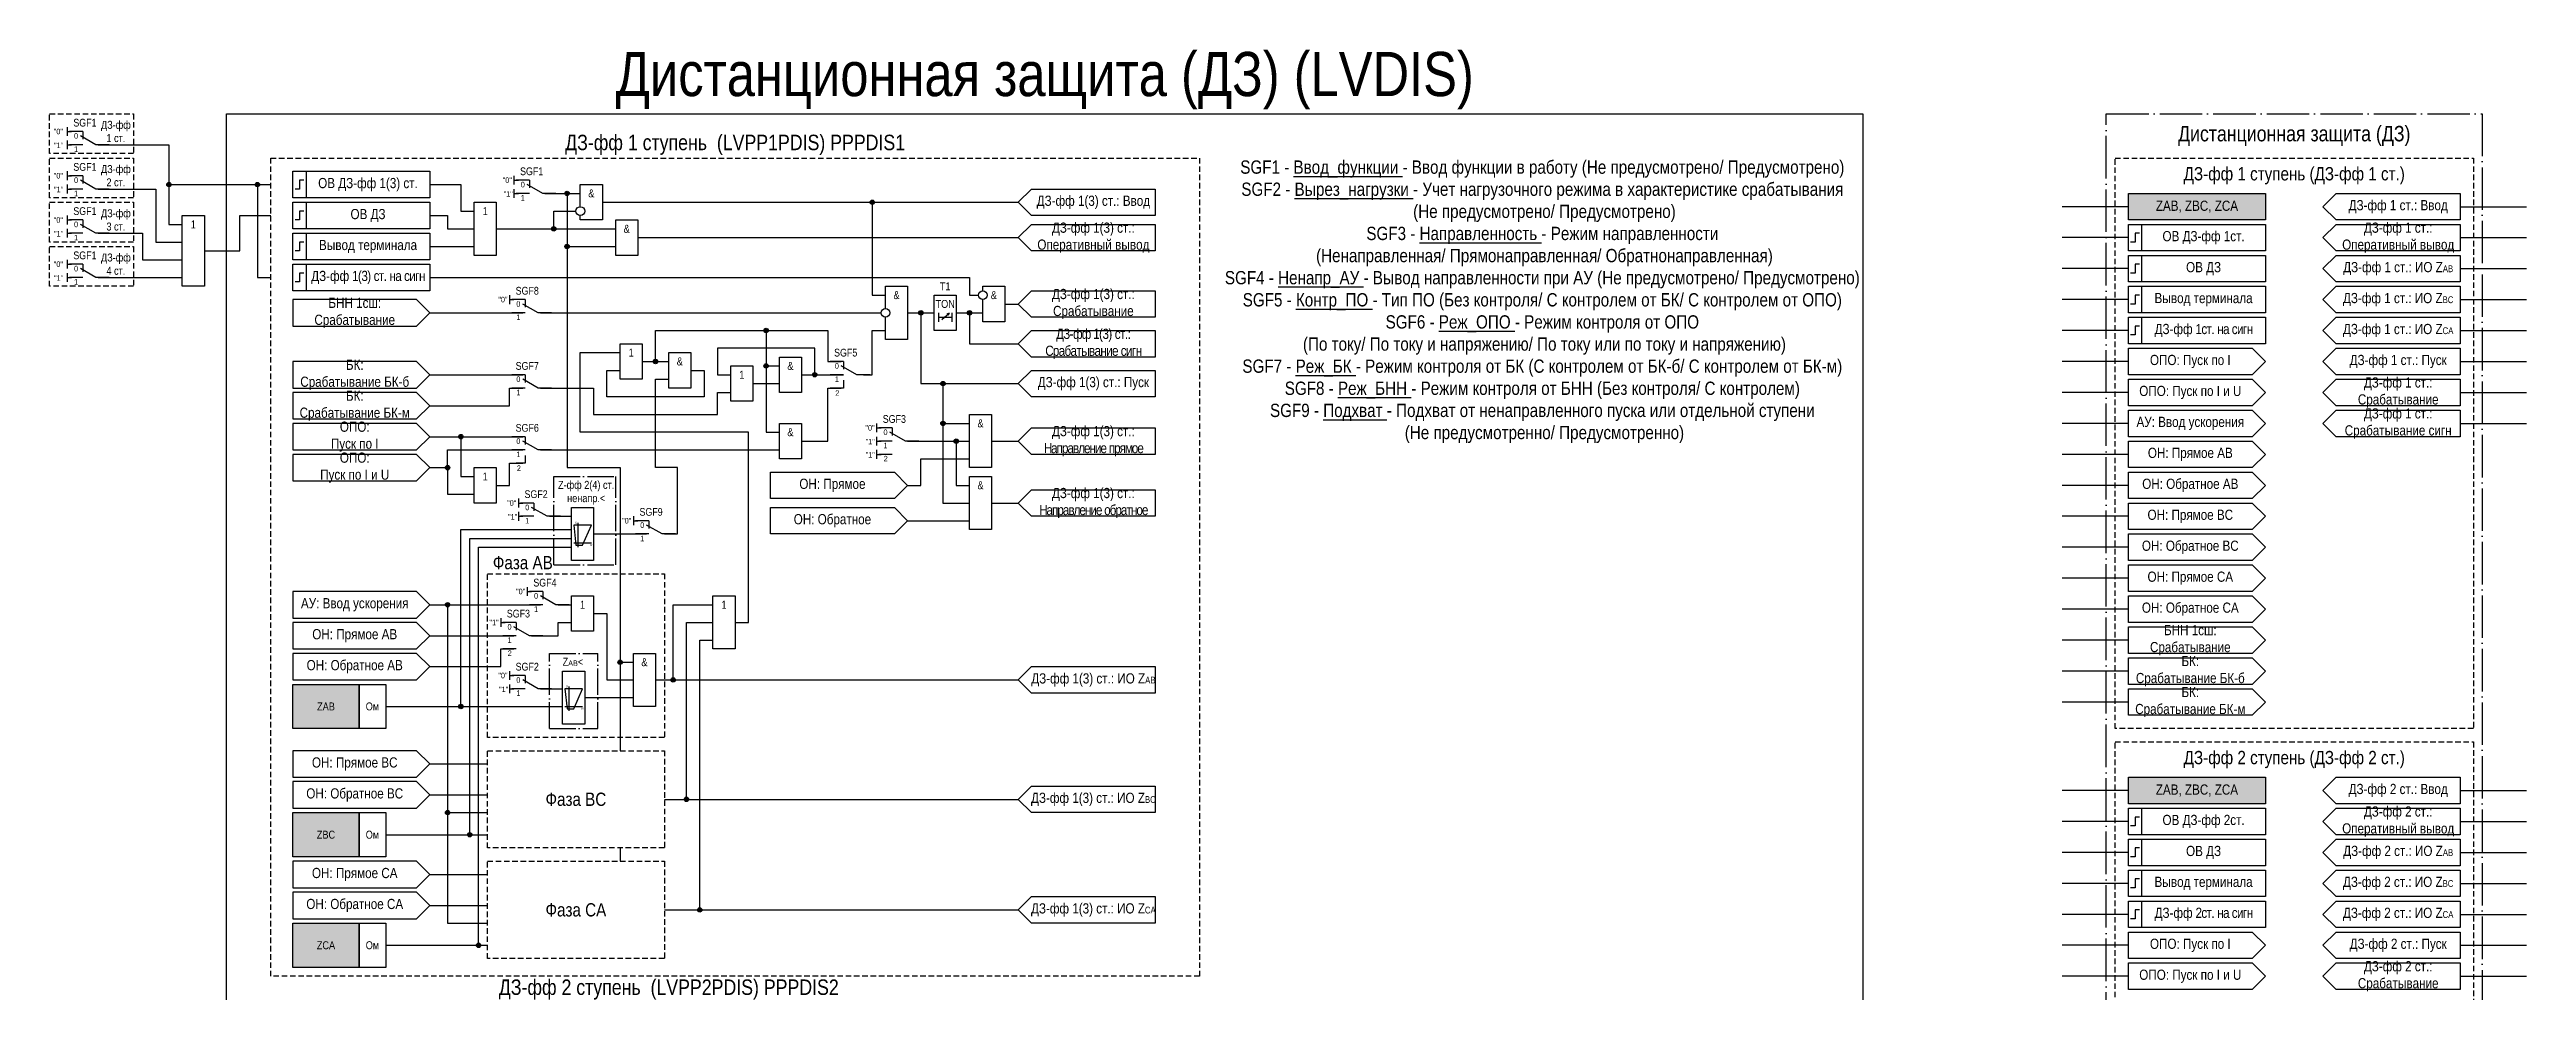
# Model space of a CAD drawing. Header units: millimetres. Extents: x -63 to 558, y -5 to 1115.
# Drawn here: x -40 to 520, y 902 to 1115 of the extents above; entities that cross this region are included whole.
import ezdxf
from ezdxf.enums import TextEntityAlignment as Align

# ---------------------------------------------------------------- set-up
doc = ezdxf.new("R2010")
doc.units = ezdxf.units.MM
doc.linetypes.add('ACAD_ISO04W100', pattern=[30, 24, -3, 0, -3])
doc.linetypes.add('штриховая2', pattern=[0.375, 0.25, -0.125])
doc.layers.add('TEXT', color=7, linetype='Continuous', lineweight=25)
doc.layers.add('Основная', color=7, linetype='Continuous')
doc.styles.add('1.8_Gost_RD', font='ARIALN.TTF', dxfattribs={"height": 1.8})
doc.styles.add('2.5_Gost_RD', font='ARIALN.TTF', dxfattribs={"height": 2.5})
doc.styles.add('3.5_Gost_RD', font='ARIALN.TTF', dxfattribs={"height": 3.5})
doc.styles.add('Вывод', font='ARIALN.TTF', dxfattribs={"height": 2.5})
doc.styles.add('Компонент', font='ARIALN.TTF', dxfattribs={"height": 3.5})

# ---------------------------------------------------------------- blocks, each defined once
blk = doc.blocks.new('Точка')
at = {"ltscale": 100}
h = blk.add_hatch(color=256, dxfattribs=at)
h.dxf.hatch_style = 1
edge = h.paths.add_edge_path()
edge.add_arc((0, 0), 0.5, 0, 360)
blk.add_circle((0, 0), 0.5, dxfattribs=at)
blk = doc.blocks.new('*U958')
at = {"layer": 'Основная', "color": 0}
blk.add_line((0, 0), (7, 4), dxfattribs=at)
at = {"layer": 'Основная', "ltscale": 0.35}
blk.add_line((6, 6), (6, 2.5), dxfattribs=at)
blk = doc.blocks.new('*U1023')
at = {"layer": 'Основная', "color": 0}
for p, q in [((-3, 6), (-9, 6)), ((-3, 0), (-9, 0)), ((9, 0), (3, 0))]:
    blk.add_line(p, q, dxfattribs=at)
at = {"layer": 'Основная', "ltscale": 0.25, "xscale": -1}
blk.add_blockref('*U958', (3, 0), dxfattribs=at)
at = {"layer": 'Основная'}
for tag, height, style, p in [('ОУ', 3.5, 'Компонент', (-2, 10)), ('В1', 2.5, 'Вывод', (-13, 6)), ('В2', 2.5, 'Вывод', (-6, 4)), ('В3', 2.5, 'Вывод', (-6, -2))]:
    blk.add_attdef(tag, text='', height=height, dxfattribs=dict(at, style=style)).set_placement(p, align=Align.MIDDLE_CENTER)
blk = doc.blocks.new('*U1030')
at = {"layer": 'Основная', "color": 0}
for p, q in [((-3, 6), (-9, 6)), ((-3, 0), (-9, 0)), ((9, 0), (3, 0))]:
    blk.add_line(p, q, dxfattribs=at)
at = {"layer": 'Основная', "ltscale": 0.25, "xscale": -1}
blk.add_blockref('*U958', (3, 0), dxfattribs=at)
at = {"layer": 'Основная'}
for tag, height, style, p in [('ОУ', 3.5, 'Компонент', (-2, 10)), ('В1', 2.5, 'Вывод', (-13, 6)), ('В2', 2.5, 'Вывод', (-6, 4)), ('В3', 2.5, 'Вывод', (-6, -2))]:
    blk.add_attdef(tag, text='', height=height, dxfattribs=dict(at, style=style)).set_placement(p, align=Align.MIDDLE_CENTER)
blk = doc.blocks.new('*U1031')
at = {"layer": 'Основная', "color": 0}
for p, q in [((-3, 6), (-9, 6)), ((-3, 0), (-9, 0)), ((9, 0), (3, 0))]:
    blk.add_line(p, q, dxfattribs=at)
at = {"layer": 'Основная', "ltscale": 0.25, "xscale": -1}
blk.add_blockref('*U958', (3, 0), dxfattribs=at)
at = {"layer": 'Основная'}
for tag, height, style, p in [('ОУ', 3.5, 'Компонент', (-2, 10)), ('В1', 2.5, 'Вывод', (-13, 6)), ('В2', 2.5, 'Вывод', (-6, 4)), ('В3', 2.5, 'Вывод', (-6, -2))]:
    blk.add_attdef(tag, text='', height=height, dxfattribs=dict(at, style=style)).set_placement(p, align=Align.MIDDLE_CENTER)
blk = doc.blocks.new('*U892')
at = {"layer": 'Основная', "linetype": 'ACAD_ISO04W100', "ltscale": 0.25}
for p, q in [((0, 0), (11, 0)), ((0, -17), (0, 0)), ((11, -17), (11, 0)), ((0, -17), (11, -17))]:
    blk.add_line(p, q, dxfattribs=at)
at = {"layer": 'Основная', "style": 'Компонент'}
blk.add_attdef('ОУ', text='', height=3.5, dxfattribs=at).set_placement((11, 0), align=Align.MIDDLE_CENTER)
blk = doc.blocks.new('*U1027')
at = {"layer": 'Основная', "color": 0}
for p, q in [((-3, 6), (-9, 6)), ((-3, 0), (-9, 0)), ((9, 0), (3, 0))]:
    blk.add_line(p, q, dxfattribs=at)
at = {"layer": 'Основная', "ltscale": 0.25, "xscale": -1}
blk.add_blockref('*U958', (3, 0), dxfattribs=at)
at = {"layer": 'Основная'}
for tag, height, style, p in [('ОУ', 3.5, 'Компонент', (-2, 10)), ('В1', 2.5, 'Вывод', (-14, 6)), ('В2', 2.5, 'Вывод', (-6, 4)), ('В3', 2.5, 'Вывод', (-6, -2))]:
    blk.add_attdef(tag, text='', height=height, dxfattribs=dict(at, style=style)).set_placement(p, align=Align.MIDDLE_CENTER)
blk = doc.blocks.new('*U1034')
at = {"layer": 'Основная', "linetype": 'ACAD_ISO04W100', "ltscale": 0.25}
for p, q in [((0, 0), (14, 0)), ((0, -20), (0, 0)), ((14, -20), (14, 0)), ((0, -20), (14, -20))]:
    blk.add_line(p, q, dxfattribs=at)
at = {"layer": 'Основная', "style": 'Компонент'}
blk.add_attdef('ОУ', text='', height=3.5, dxfattribs=at).set_placement((14, 0), align=Align.MIDDLE_CENTER)
blk = doc.blocks.new('*U985')
at = {"layer": 'Основная', "color": 0}
for p, q in [((-3, 6), (-9, 6)), ((-3, 0), (-9, 0)), ((9, 0), (3, 0))]:
    blk.add_line(p, q, dxfattribs=at)
at = {"layer": 'Основная', "ltscale": 0.25, "xscale": -1}
blk.add_blockref('*U958', (3, 0), dxfattribs=at)
at = {"layer": 'Основная'}
for tag, height, style, p in [('ОУ', 3.5, 'Компонент', (-2, 10)), ('В1', 2.5, 'Вывод', (-14, 6)), ('В2', 2.5, 'Вывод', (-6, 4)), ('В3', 2.5, 'Вывод', (-6, -2))]:
    blk.add_attdef(tag, text='', height=height, dxfattribs=dict(at, style=style)).set_placement(p, align=Align.MIDDLE_CENTER)

msp = doc.modelspace()

# ---------------------------------------------------------------- hatches: boundary and pattern name
at = {"ltscale": 100, "true_color": 0xf7941d}
h = msp.add_hatch(color=30, dxfattribs=at)
h.dxf.hatch_style = 1
h.paths.add_polyline_path([(430, 1082), (461, 1082), (461, 1076), (430, 1076)])
h = msp.add_hatch(color=30, dxfattribs=at)
h.dxf.hatch_style = 1
h.paths.add_polyline_path([(15, 971), (30, 971), (30, 961), (15, 961)])
h = msp.add_hatch(color=30, dxfattribs=at)
h.dxf.hatch_style = 1
h.paths.add_polyline_path([(430, 950), (461, 950), (461, 944), (430, 944)])
h = msp.add_hatch(color=30, dxfattribs=at)
h.dxf.hatch_style = 1
h.paths.add_polyline_path([(15, 942), (30, 942), (30, 932), (15, 932)])
h = msp.add_hatch(color=30, dxfattribs=at)
h.dxf.hatch_style = 1
h.paths.add_polyline_path([(15, 917), (30, 917), (30, 907), (15, 907)])

# ---------------------------------------------------------------- linework, layer by layer
at = {"color": 6, "ltscale": 100}
for p, q in [((-36, 1097), (-36, 1095)), ((-36, 1096), (-35, 1096)), ((-36, 1094), (-36, 1092)), ((-36, 1093), (-35, 1093)), ((-36, 1087), (-36, 1085)), ((-36, 1086), (-35, 1086)), ((-36, 1084), (-36, 1082)), ((-36, 1083), (-35, 1083)), ((-36, 1077), (-36, 1075)), ((-36, 1076), (-35, 1076)), ((-36, 1074), (-36, 1072)), ((-36, 1073), (-35, 1073)), ((-36, 1067), (-36, 1065)), ((-36, 1066), (-35, 1066)), ((-36, 1064), (-36, 1062)), ((-36, 1063), (-35, 1063))]:
    msp.add_line(p, q, dxfattribs=at)
at = {"ltscale": 100}
for p, q in [((65, 1086), (65, 1084)), ((65, 1085), (66, 1085)), ((65, 1083), (65, 1081)), ((65, 1082), (66, 1082)), ((430, 1079), (415, 1079)), ((505, 1079), (520, 1079)), ((430, 1072), (415, 1072)), ((505, 1072), (520, 1072)), ((430, 1065), (415, 1065)), ((505, 1065), (520, 1065)), ((64, 1059), (64, 1057)), ((64, 1058), (65, 1058)), ((430, 1058), (415, 1058)), ((505, 1058), (520, 1058)), ((430, 1051), (415, 1051)), ((505, 1051), (520, 1051)), ((430, 1044), (415, 1044)), ((505, 1044), (520, 1044)), ((430, 1037), (415, 1037)), ((505, 1037), (520, 1037)), ((147, 1030), (147, 1028)), ((147, 1029), (148, 1029)), ((147, 1027), (147, 1025)), ((147, 1026), (148, 1026)), ((430, 1030), (415, 1030)), ((505, 1030), (520, 1030)), ((147, 1024), (147, 1022)), ((147, 1023), (148, 1023)), ((150.5, 1023), (147.5, 1023)), ((430, 1023), (415, 1023)), ((430, 1016), (415, 1016)), ((66, 1013), (66, 1011)), ((66, 1012), (67, 1012)), ((66, 1010), (66, 1008)), ((66, 1009), (67, 1009)), ((92, 1009), (92, 1007)), ((92, 1008), (93, 1008)), ((430, 1009), (415, 1009)), ((430, 1002), (415, 1002)), ((68, 993), (68, 991)), ((68, 992), (69, 992)), ((430, 995), (415, 995)), ((62, 986), (62, 984)), ((430, 988), (415, 988)), ((62, 985), (63, 985)), ((430, 981), (415, 981)), ((65.5, 979), (62.5, 979)), ((64, 974), (64, 972)), ((64, 973), (65, 973)), ((64, 971), (64, 969)), ((64, 970), (65, 970)), ((430, 974), (415, 974)), ((430, 967), (415, 967)), ((430, 947), (415, 947)), ((505, 947), (520, 947)), ((430, 940), (415, 940)), ((505, 940), (520, 940)), ((430, 933), (415, 933)), ((505, 933), (520, 933)), ((430, 926), (415, 926)), ((505, 926), (520, 926)), ((430, 919), (415, 919)), ((505, 919), (520, 919)), ((430, 912), (415, 912)), ((505, 912), (520, 912)), ((430, 905), (415, 905)), ((505, 905), (520, 905))]:
    msp.add_line(p, q, dxfattribs=at)
at = {"color": 7, "ltscale": 100}
for p, q in [((161.7, 1053.46), (163.37, 1054.95)), ((163.37, 1054.95), (162.85, 1054.73)), ((163.37, 1054.95), (163.11, 1054.48))]:
    msp.add_line(p, q, dxfattribs=at)
at = {"color": 6, "linetype": 'штриховая2', "ltscale": 5}
for points in [[(-40, 1100), (-21, 1100), (-21, 1091), (-40, 1091)], [(-40, 1090), (-21, 1090), (-21, 1081), (-40, 1081)], [(-40, 1080), (-21, 1080), (-21, 1071), (-40, 1071)], [(-40, 1070), (-21, 1070), (-21, 1061), (-40, 1061)]]:
    msp.add_lwpolyline(points, close=True, dxfattribs=at)
at = {"color": 3, "ltscale": 100}
msp.add_lwpolyline([(0, 1100), (370, 1100), (370, 0), (0, 0)], close=True, dxfattribs=at)
at = {"color": 251, "linetype": 'ACAD_ISO04W100', "lineweight": 30, "ltscale": 0.4, "true_color": 0x58595b}
msp.add_lwpolyline([(425, 1100), (510, 1100), (510, 311), (425, 311)], close=True, dxfattribs=at)
at = {"color": 6, "ltscale": 100}
for points in [[(-29, 1093), (-13, 1093), (-13, 1075), (-10, 1075)], [(-29, 1093), (-13, 1093), (-13, 1084), (7, 1084), (7, 1063), (10, 1063)], [(-29, 1093), (-13, 1093), (-13, 1084), (10, 1084)], [(-29, 1083), (-16, 1083), (-16, 1071), (-10, 1071)], [(-5, 1069), (3, 1069), (3, 1077), (10, 1077)], [(-29, 1073), (-19, 1073), (-19, 1067), (-10, 1067)], [(-29, 1063), (-10, 1063)]]:
    msp.add_lwpolyline(points, dxfattribs=at)
at = {"linetype": 'штриховая2', "ltscale": 5}
for points in [[(10, 1090), (220, 1090), (220, 905), (10, 905)], [(427, 1090), (508, 1090), (508, 961), (427, 961)], [(427, 958), (508, 958), (508, 829), (427, 829)]]:
    msp.add_lwpolyline(points, close=True, dxfattribs=at)
at = {"ltscale": 100}
for points in [[(15, 1087), (18, 1087), (18, 1081), (15, 1081)], [(15, 1087), (46, 1087), (46, 1081), (15, 1081)], [(210, 1077), (182, 1077), (179, 1080), (182, 1083), (210, 1083)], [(430, 1082), (461, 1082), (461, 1076), (430, 1076)], [(505, 1076), (477, 1076), (474, 1079), (477, 1082), (505, 1082)], [(15, 1080), (18, 1080), (18, 1074), (15, 1074)], [(15, 1080), (46, 1080), (46, 1074), (15, 1074)], [(56, 1080), (61, 1080), (61, 1068), (56, 1068)], [(88, 1076), (93, 1076), (93, 1068), (88, 1068)], [(15, 1073), (18, 1073), (18, 1067), (15, 1067)], [(15, 1073), (46, 1073), (46, 1067), (15, 1067)], [(182, 1075), (210, 1075), (210, 1069), (182, 1069), (179, 1072)], [(430, 1075), (433, 1075), (433, 1069), (430, 1069)], [(430, 1075), (461, 1075), (461, 1069), (430, 1069)], [(477, 1075), (505, 1075), (505, 1069), (477, 1069), (474, 1072)], [(15, 1066), (18, 1066), (18, 1060), (15, 1060)], [(15, 1066), (46, 1066), (46, 1060), (15, 1060)], [(430, 1068), (433, 1068), (433, 1062), (430, 1062)], [(430, 1068), (461, 1068), (461, 1062), (430, 1062)], [(505, 1062), (477, 1062), (474, 1065), (477, 1068), (505, 1068)], [(160, 1059), (165, 1059), (165, 1051), (160, 1051)], [(182, 1060), (210, 1060), (210, 1054), (182, 1054), (179, 1057)], [(430, 1061), (433, 1061), (433, 1055), (430, 1055)], [(430, 1061), (461, 1061), (461, 1055), (430, 1055)], [(505, 1055), (477, 1055), (474, 1058), (477, 1061), (505, 1061)], [(430, 1054), (433, 1054), (433, 1048), (430, 1048)], [(430, 1054), (461, 1054), (461, 1048), (430, 1048)], [(505, 1048), (477, 1048), (474, 1051), (477, 1054), (505, 1054)], [(182, 1051), (210, 1051), (210, 1045), (182, 1045), (179, 1048)], [(125, 1037), (125, 1045), (130, 1045), (130, 1037)], [(182, 1042), (210, 1042), (210, 1036), (182, 1036), (179, 1039)], [(505, 1041), (477, 1041), (474, 1044), (477, 1047), (505, 1047)], [(505, 1034), (477, 1034), (474, 1037), (477, 1040), (505, 1040)], [(168, 1032), (173, 1032), (173, 1020), (168, 1020)], [(505, 1027), (477, 1027), (474, 1030), (477, 1033), (505, 1033)], [(125, 1022), (125, 1030), (130, 1030), (130, 1022)], [(210, 1023), (182, 1023), (179, 1026), (182, 1029), (210, 1029)], [(56, 1020), (61, 1020), (61, 1012), (56, 1012)], [(151, 1019), (154, 1016), (151, 1013), (123, 1013), (123, 1019)], [(168, 1018), (173, 1018), (173, 1006), (168, 1006)], [(210, 1009), (182, 1009), (179, 1012), (182, 1015), (210, 1015)], [(78, 1011), (83, 1011), (83, 999), (78, 999)], [(151, 1011), (154, 1008), (151, 1005), (123, 1005), (123, 1011)], [(110, 991), (115, 991), (115, 979), (110, 979)], [(92, 978), (97, 978), (97, 966), (92, 966)], [(210, 975), (210, 969), (182, 969), (179, 972), (182, 975)], [(15, 971), (30, 971), (30, 961), (15, 961)], [(30, 971), (36, 971), (36, 961), (30, 961)], [(76, 974), (81, 974), (81, 962), (76, 962)], [(210, 948), (210, 942), (182, 942), (179, 945), (182, 948)], [(430, 950), (461, 950), (461, 944), (430, 944)], [(505, 944), (477, 944), (474, 947), (477, 950), (505, 950)], [(15, 942), (30, 942), (30, 932), (15, 932)], [(30, 942), (36, 942), (36, 932), (30, 932)], [(430, 943), (433, 943), (433, 937), (430, 937)], [(430, 943), (461, 943), (461, 937), (430, 937)], [(477, 943), (505, 943), (505, 937), (477, 937), (474, 940)], [(430, 936), (433, 936), (433, 930), (430, 930)], [(430, 936), (461, 936), (461, 930), (430, 930)], [(505, 930), (477, 930), (474, 933), (477, 936), (505, 936)], [(430, 929), (433, 929), (433, 923), (430, 923)], [(430, 929), (461, 929), (461, 923), (430, 923)], [(505, 923), (477, 923), (474, 926), (477, 929), (505, 929)], [(210, 923), (210, 917), (182, 917), (179, 920), (182, 923)], [(430, 922), (433, 922), (433, 916), (430, 916)], [(430, 922), (461, 922), (461, 916), (430, 916)], [(505, 916), (477, 916), (474, 919), (477, 922), (505, 922)], [(15, 917), (30, 917), (30, 907), (15, 907)], [(30, 917), (36, 917), (36, 907), (30, 907)], [(505, 909), (477, 909), (474, 912), (477, 915), (505, 915)], [(505, 902), (477, 902), (474, 905), (477, 908), (505, 908)]]:
    msp.add_lwpolyline(points, close=True, dxfattribs=at)
at = {"lineweight": 30, "ltscale": 100}
for points in [[(17.5, 1085), (16.5, 1085), (16.5, 1083), (15.5, 1083)], [(17.5, 1078), (16.5, 1078), (16.5, 1076), (15.5, 1076)], [(17.5, 1071), (16.5, 1071), (16.5, 1069), (15.5, 1069)], [(432.5, 1073), (431.5, 1073), (431.5, 1071), (430.5, 1071)], [(17.5, 1064), (16.5, 1064), (16.5, 1062), (15.5, 1062)], [(432.5, 1066), (431.5, 1066), (431.5, 1064), (430.5, 1064)], [(432.5, 1059), (431.5, 1059), (431.5, 1057), (430.5, 1057)], [(432.5, 1052), (431.5, 1052), (431.5, 1050), (430.5, 1050)], [(432.5, 941), (431.5, 941), (431.5, 939), (430.5, 939)], [(432.5, 934), (431.5, 934), (431.5, 932), (430.5, 932)], [(432.5, 927), (431.5, 927), (431.5, 925), (430.5, 925)], [(432.5, 920), (431.5, 920), (431.5, 918), (430.5, 918)]]:
    msp.add_lwpolyline(points, dxfattribs=at)
at = {"ltscale": 100}
for points in [[(46, 1084), (53, 1084), (53, 1078), (56, 1078)], [(72, 1082), (80, 1082)], [(72, 1082), (72, 1082)], [(72, 1082), (77, 1082), (77, 1070), (88, 1070)], [(72, 1082), (77, 1082), (77, 1020), (89, 1020), (89, 976), (92, 976)], [(72, 1082), (77, 1082), (77, 1020), (89, 1020), (89, 956)], [(80, 1079), (80, 1084), (85, 1084), (85, 1076), (80, 1076), (80, 1077)], [(46, 1077), (50, 1077), (50, 1074), (56, 1074)], [(61, 1074), (74, 1074), (74, 1078), (79, 1078)], [(85, 1080), (179, 1080)], [(85, 1080), (146, 1080), (146, 1059), (149, 1059)], [(46, 1070), (56, 1070)], [(61, 1074), (88, 1074)], [(93, 1072), (179, 1072)], [(46, 1063), (168, 1063), (168, 1059), (170, 1059)], [(149, 1056), (149, 1061), (154, 1061), (154, 1049), (149, 1049), (149, 1054)], [(171, 1060), (171, 1061), (176, 1061), (176, 1053), (171, 1053), (171, 1058)], [(46, 1055), (43, 1058), (15, 1058), (15, 1052), (43, 1052), (46, 1055)], [(46, 1055), (67, 1055)], [(71, 1055), (148, 1055)], [(154, 1055), (157, 1055), (157, 1039), (162, 1039), (162, 1030), (168, 1030)], [(154, 1055), (157, 1055), (157, 1039), (162, 1039), (162, 1012), (168, 1012)], [(154, 1055), (160, 1055)], [(154, 1055), (157, 1055), (157, 1039), (179, 1039)], [(161, 1055), (161, 1053)], [(161, 1054), (164, 1054)], [(164, 1055), (164, 1053)], [(165, 1055), (168, 1055), (168, 1048), (179, 1048)], [(165, 1055), (171, 1055)], [(176, 1057), (179, 1057)], [(94, 1048), (94, 1040), (89, 1040), (89, 1048), (94, 1048)], [(94, 1044), (97, 1044), (97, 1051), (122, 1051), (122, 1028), (125, 1028)], [(94, 1044), (97, 1044), (97, 1051), (122, 1051), (122, 1043), (125, 1043)], [(94, 1044), (97, 1044), (97, 1051), (136, 1051), (136, 1044), (139, 1044)], [(144, 1041), (146, 1041), (146, 1051), (149, 1051)], [(46, 1041), (43, 1044), (15, 1044), (15, 1038), (43, 1038), (46, 1041)], [(115, 985), (118, 985), (118, 1028), (80, 1028), (80, 1046), (89, 1046)], [(105, 1042), (108, 1042), (108, 1036), (86, 1036), (86, 1042), (89, 1042)], [(94, 1044), (100, 1044)], [(105, 1046), (105, 1038), (100, 1038), (100, 1046), (105, 1046)], [(130, 1041), (133, 1041), (133, 1047), (111, 1047), (111, 1041), (114, 1041)], [(119, 1043), (119, 1035), (114, 1035), (114, 1043), (119, 1043)], [(430, 1047), (458, 1047), (461, 1044), (458, 1041), (430, 1041), (430, 1047)], [(46, 1034), (43, 1037), (15, 1037), (15, 1031), (43, 1031), (46, 1034)], [(46, 1041), (67, 1041)], [(46, 1034), (64, 1034), (64, 1038), (67, 1038)], [(71, 1038), (83, 1038), (83, 1032), (111, 1032), (111, 1037), (114, 1037)], [(99, 1005), (102, 1005), (102, 1020), (97, 1020), (97, 1040), (100, 1040)], [(119, 1039), (125, 1039)], [(130, 1041), (139.5, 1041)], [(130, 1026), (136, 1026), (136, 1038), (139, 1038)], [(139.5, 1039.75), (139.5, 1038), (136.5, 1038)], [(430, 1040), (458, 1040), (461, 1037), (458, 1034), (430, 1034), (430, 1040)], [(430, 1033), (458, 1033), (461, 1030), (458, 1027), (430, 1027), (430, 1033)], [(46, 1027), (43, 1030), (15, 1030), (15, 1024), (43, 1024), (46, 1027)], [(46, 1027), (53, 1027), (53, 1018), (56, 1018)], [(46, 1027), (67, 1027)], [(154, 1026), (168, 1026)], [(154, 1026), (165, 1026), (165, 1016), (168, 1016)], [(173, 1026), (179, 1026)], [(430, 1026), (458, 1026), (461, 1023), (458, 1020), (430, 1020), (430, 1026)], [(46, 1020), (43, 1023), (15, 1023), (15, 1017), (43, 1017), (46, 1020)], [(46, 1020), (50, 1020), (50, 1024), (67, 1024)], [(46, 1020), (50, 1020), (50, 1014), (56, 1014)], [(61, 1016), (64, 1016), (64, 1021), (67, 1021)], [(67.5, 1022.75), (67.5, 1021), (65.5, 1021)], [(71, 1024), (125, 1024)], [(154, 1016), (157, 1016), (157, 1022), (168, 1022)], [(430, 1019), (458, 1019), (461, 1016), (458, 1013), (430, 1013), (430, 1019)], [(73, 1009), (78, 1009)], [(154, 1008), (168, 1008)], [(173, 1012), (179, 1012)], [(430, 1012), (458, 1012), (461, 1009), (458, 1006), (430, 1006), (430, 1012)], [(36, 966), (53, 966), (53, 1006), (78, 1006)], [(36, 937), (55, 937), (55, 1004), (78, 1004)], [(78.5, 1007), (79, 1002.5), (80.5, 1002.5), (82.5, 1007), (78.5, 1007)], [(78.5, 1003), (82.5, 1003)], [(79.5, 1002), (79.5, 1007.5)], [(83, 1005), (95, 1005)], [(430, 1005), (458, 1005), (461, 1002), (458, 999), (430, 999), (430, 1005)], [(36, 912), (57, 912), (57, 1002), (78, 1002)], [(430, 998), (458, 998), (461, 995), (458, 992), (430, 992), (430, 998)], [(46, 989), (43, 992), (15, 992), (15, 986), (43, 986), (46, 989)], [(46, 989), (71, 989)], [(46, 989), (50, 989), (50, 942), (59, 942)], [(46, 989), (50, 989), (50, 917), (59, 917)], [(75, 989), (78, 989)], [(83, 991), (83, 983), (78, 983), (78, 991), (83, 991)], [(83, 987), (86, 987), (86, 972), (92, 972)], [(97, 972), (101, 972), (101, 989), (110, 989)], [(430, 991), (458, 991), (461, 988), (458, 985), (430, 985), (430, 991)], [(46, 982), (43, 985), (15, 985), (15, 979), (43, 979), (46, 982)], [(46, 982), (65, 982)], [(69, 982), (75, 982), (75, 985), (78, 985)], [(99, 945), (104, 945), (104, 985), (110, 985)], [(99, 920), (107, 920), (107, 981), (110, 981)], [(430, 984), (458, 984), (461, 981), (458, 978), (430, 978), (430, 984)], [(46, 975), (43, 978), (15, 978), (15, 972), (43, 972), (46, 975)], [(46, 975), (62, 975), (62, 979), (65, 979)], [(430, 977), (458, 977), (461, 974), (458, 971), (430, 971), (430, 977)], [(71, 970), (76, 970)], [(76.5, 970), (77, 965.5), (78.5, 965.5), (80.5, 970), (76.5, 970)], [(77.5, 965), (77.5, 970.5)], [(97, 972), (179, 972)], [(430, 970), (458, 970), (461, 967), (458, 964), (430, 964), (430, 970)], [(36, 966), (76, 966)], [(76.5, 966), (80.5, 966)], [(81, 968), (92, 968)], [(46, 953), (43, 956), (15, 956), (15, 950), (43, 950), (46, 953)], [(46, 953), (59, 953)], [(46, 946), (43, 949), (15, 949), (15, 943), (43, 943), (46, 946)], [(46, 946), (59, 946)], [(99, 945), (179, 945)], [(36, 937), (59, 937)], [(46, 928), (43, 931), (15, 931), (15, 925), (43, 925), (46, 928)], [(89, 934), (89, 931)], [(46, 921), (43, 924), (15, 924), (15, 918), (43, 918), (46, 921)], [(46, 928), (59, 928)], [(46, 921), (59, 921)], [(99, 920), (179, 920)], [(430, 915), (458, 915), (461, 912), (458, 909), (430, 909), (430, 915)], [(36, 912), (59, 912)], [(430, 908), (458, 908), (461, 905), (458, 902), (430, 902), (430, 908)]]:
    msp.add_lwpolyline(points, dxfattribs=at)
at = {"color": 6, "ltscale": 100}
msp.add_lwpolyline([(-10, 1077), (-5, 1077), (-5, 1061), (-10, 1061)], close=True, dxfattribs=at)
at = {"color": 251, "linetype": 'штриховая2', "ltscale": 5, "true_color": 0x58595b}
for points in [[(59, 996), (99, 996), (99, 959), (59, 959)], [(59, 956), (99, 956), (99, 934), (59, 934)], [(59, 931), (99, 931), (99, 909), (59, 909)]]:
    msp.add_lwpolyline(points, close=True, dxfattribs=at)
at = {"ltscale": 100}
for centre in [(80, 1078), (171, 1059), (149, 1055)]:
    msp.add_circle(centre, 1, dxfattribs=at)

# ---------------------------------------------------------------- block references
for p in [(-13, 1084), (7, 1084), (146, 1080), (74, 1074), (77, 1070), (157, 1055), (168, 1055), (122, 1051), (97, 1044), (122, 1043), (133, 1041), (162, 1039), (162, 1030), (53, 1027), (165, 1026), (50, 1020), (50, 989), (89, 976), (101, 972), (53, 966), (50, 942), (104, 945), (55, 937), (107, 920), (57, 912)]:
    msp.add_blockref('Точка', p, dxfattribs=at)
at = {"color": 1, "ltscale": 100}
msp.add_blockref('Точка', (77, 1082), dxfattribs=at)
at = {"layer": 'Основная', "color": 6, "ltscale": 0.25, "xscale": 0.5, "yscale": 0.5, "zscale": 0.5}
for p in [(-31, 1093), (-31, 1083), (-31, 1073), (-31, 1063)]:
    msp.add_blockref('*U985', p, dxfattribs=at).add_auto_attribs({'ОУ': 'SGF1', 'В1': '"0"', 'В2': '0', 'В3': '1'})
at = {"layer": 'Основная', "ltscale": 0.25, "xscale": 0.5, "yscale": 0.5, "zscale": 0.5}
for name, p, values in [('*U1031', (70, 1082), {'ОУ': 'SGF1', 'В1': '"0"', 'В2': '0', 'В3': '1'}), ('*U1031', (69, 1055), {'ОУ': 'SGF8', 'В1': '"0"', 'В2': '0', 'В3': '1'}), ('*U1023', (152, 1026), {'ОУ': 'SGF3', 'В1': '"0"', 'В2': '0', 'В3': '1'}), ('*U1030', (71, 1009), {'ОУ': 'SGF2', 'В1': '"0"', 'В2': '0', 'В3': '1'}), ('*U1030', (97, 1005), {'ОУ': 'SGF9', 'В1': '"0"', 'В2': '0', 'В3': '1'}), ('*U1031', (73, 989), {'ОУ': 'SGF4', 'В1': '"0"', 'В2': '0', 'В3': '1'}), ('*U1023', (67, 982), {'ОУ': 'SGF3', 'В1': '"1"', 'В2': '0', 'В3': '1'}), ('*U1030', (69, 970), {'ОУ': 'SGF2', 'В1': '"0"', 'В2': '0', 'В3': '1'})]:
    msp.add_blockref(name, p, dxfattribs=at).add_auto_attribs(values)
at = {"layer": 'Основная', "ltscale": 0.25}
ref = msp.add_blockref('*U1027', (69, 1038), dxfattribs=dict(at, xscale=0.5, yscale=0.5, zscale=0.5))
ref.add_attrib('ОУ', 'SGF7', dxfattribs={"height": 1.75, "style": 'Компонент'}).set_placement((68, 1043), align=Align.MIDDLE_CENTER)
ref.add_attrib('В2', '0', dxfattribs={"height": 1.25, "style": 'Вывод'}).set_placement((66, 1040), align=Align.MIDDLE_CENTER)
ref.add_attrib('В3', '1', dxfattribs={"height": 1.25, "style": 'Вывод'}).set_placement((66, 1037), align=Align.MIDDLE_CENTER)
ref = msp.add_blockref('*U1027', (141, 1041), dxfattribs=dict(at, xscale=0.5, yscale=0.5, zscale=0.5))
ref.add_attrib('ОУ', 'SGF5', dxfattribs={"height": 1.75, "style": 'Компонент'}).set_placement((140, 1046), align=Align.MIDDLE_CENTER)
ref.add_attrib('В2', '0', dxfattribs={"height": 1.25, "style": 'Вывод'}).set_placement((138, 1043), align=Align.MIDDLE_CENTER)
ref.add_attrib('В3', '1', dxfattribs={"height": 1.25, "style": 'Вывод'}).set_placement((138, 1040), align=Align.MIDDLE_CENTER)
ref = msp.add_blockref('*U1027', (69, 1024), dxfattribs=dict(at, xscale=0.5, yscale=0.5, zscale=0.5))
ref.add_attrib('ОУ', 'SGF6', dxfattribs={"height": 1.75, "style": 'Компонент'}).set_placement((68, 1029), align=Align.MIDDLE_CENTER)
ref.add_attrib('В2', '0', dxfattribs={"height": 1.25, "style": 'Вывод'}).set_placement((66, 1026), align=Align.MIDDLE_CENTER)
ref.add_attrib('В3', '1', dxfattribs={"height": 1.25, "style": 'Вывод'}).set_placement((66, 1023), align=Align.MIDDLE_CENTER)
for name, p in [('*U1034', (74, 1018)), ('*U892', (73, 978))]:
    msp.add_blockref(name, p, dxfattribs=at)

# ---------------------------------------------------------------- texts
at = {"color": 30, "ltscale": 100, "attachment_point": 5}
for s, insert, char_height, width, style in [('{\\C3;Дистанционная защита (ДЗ) (LVDIS)}', (185, 1107.5), 10, 370, '3.5_Gost_RD'), ('ДЗ-фф \\P1 ст.', (-25, 1096), 1.8, 8, '2.5_Gost_RD'), ('ДЗ-фф 1 ступень  (LVPP1PDIS) {\\C6;PPPDIS1}', (115, 1093), 3.5, 210, '3.5_Gost_RD'), ('ДЗ-фф \\P2 ст.', (-25, 1086), 1.8, 8, '2.5_Gost_RD'), ('SGF1 - {\\LВвод_функции} - Ввод функции в работу (Не предусмотрено/ Предусмотрено)\\PSGF2 - {\\LВырез_нагрузки} - Учет нагрузочного режима в характеристике срабатывания \\P^I(Не предусмотрено/ Предусмотрено)\\PSGF3 - {\\LНаправленность} - Режим направленности \\P^I(Ненаправленная/ Прямонаправленная/ Обратнонаправленная)\\PSGF4 - {\\LНенапр_АУ} - Вывод направленности при АУ (Не предусмотрено/ Предусмотрено)\\PSGF5 - {\\LКонтр_ПО} - Тип ПО (Без контроля/ С контролем от БК/ С контролем от ОПО) \\PSGF6 - {\\LРеж_ОПО} - Режим контроля от ОПО \\P^I(По току/ По току и напряжению/ По току или по току и напряжению)\\PSGF7 - {\\LРеж_БК} - Режим контроля от БК (С контролем от БК-б/ С контролем от БК-м)\\PSGF8 - {\\LРеж_БНН} - Режим контроля от БНН (Без контроля/ С контролем)\\PSGF9 - {\\LПодхват} - Подхват от ненаправленного пуска или отдельной ступени \\P^I(Не предусмотренно/ Предусмотренно)', (297.5, 1057.5), 3, 145, '3.5_Gost_RD'), ('ДЗ-фф \\P3 ст.', (-25, 1076), 1.8, 8, '2.5_Gost_RD'), ('ДЗ-фф \\P4 ст.', (-25, 1066), 1.8, 8, '2.5_Gost_RD'), ('ДЗ-фф 2 ступень  (LVPP2PDIS) {\\C6;PPPDIS2}', (100, 902), 3.5, 180, '3.5_Gost_RD')]:
    msp.add_mtext(s, dxfattribs=dict(at, insert=insert, char_height=char_height, width=width, style=style))
at = {"color": 6, "ltscale": 100, "char_height": 1.25, "attachment_point": 1, "style": '3.5_Gost_RD'}
for insert in [(-39, 1093.5), (-39, 1083.5), (-39, 1073.5), (-39, 1063.5)]:
    msp.add_mtext_dynamic_manual_height_columns('"1"', width=2, gutter_width=17.5, heights=[0], dxfattribs=dict(at, insert=insert))
at = {"color": 30, "ltscale": 100, "true_color": 0xf7941d, "attachment_point": 5, "style": '3.5_Gost_RD'}
for s, insert, char_height, width in [('Дистанционная защита (ДЗ)', (467.5, 1095), 3.5, 85), ('ДЗ-фф 1 ступень (ДЗ-фф 1 ст.)', (467.5, 1086), 3, 81), ('ДЗ-фф 2 ступень (ДЗ-фф 2 ст.)', (467.5, 954), 3, 81)]:
    msp.add_mtext(s, dxfattribs=dict(at, insert=insert, char_height=char_height, width=width))
at = {"ltscale": 100, "char_height": 1.25, "attachment_point": 1}
for s, insert, style in [('"1"', (62.66, 1082.5), '3.5_Gost_RD'), ('2', (137.65, 1037.5), 'Вывод'), ('"1"', (144.5, 1026.5), '3.5_Gost_RD'), ('2', (65.65, 1020.5), 'Вывод'), ('"1"', (144.5, 1023.5), '3.5_Gost_RD'), ('2', (148.59, 1022.66), '3.5_Gost_RD'), ('"1"', (63.67, 1009.5), '3.5_Gost_RD'), ('2', (63.59, 978.66), '3.5_Gost_RD'), ('"1"', (61.64, 970.5), '3.5_Gost_RD')]:
    msp.add_mtext_dynamic_manual_height_columns(s, width=2, gutter_width=17.5, heights=[0], dxfattribs=dict(at, insert=insert, style=style))
at = {"ltscale": 100, "attachment_point": 5}
for s, insert, char_height, width, style in [('&', (82.5, 1082), 1.8, 5, '2.5_Gost_RD'), ('1', (58.5, 1078), 1.8, 5, '2.5_Gost_RD'), ('&', (90.5, 1074), 1.8, 5, '2.5_Gost_RD'), ('&', (151.5, 1059), 1.8, 5, '2.5_Gost_RD'), ('T1', (162.5, 1061), 1.8, 5, '2.5_Gost_RD'), ('&', (173.5, 1059), 1.8, 5, '2.5_Gost_RD'), ('TON', (162.5, 1057), 1.8, 5, '2.5_Gost_RD'), ('1', (91.5, 1046), 1.8, 5, '2.5_Gost_RD'), ('&', (102.5, 1044), 1.8, 5, '2.5_Gost_RD'), ('1', (116.5, 1041), 1.8, 5, '2.5_Gost_RD'), ('&', (127.5, 1043), 1.8, 5, '2.5_Gost_RD'), ('&', (170.5, 1030), 1.8, 5, '2.5_Gost_RD'), ('&', (127.5, 1028), 1.8, 5, '2.5_Gost_RD'), ('1', (58.5, 1018), 1.8, 5, '2.5_Gost_RD'), ('&', (170.5, 1016), 1.8, 5, '2.5_Gost_RD'), ('{\\W0.9;X}', (79, 1007.5), 0.5, 1, '1.8_Gost_RD'), ('{\\W0.9;R}', (82.5, 1002.5), 0.5, 1, '1.8_Gost_RD'), ('1', (80.5, 989), 1.8, 5, '2.5_Gost_RD'), ('1', (112.5, 989), 1.8, 5, '2.5_Gost_RD'), ('&', (94.5, 976), 1.8, 5, '2.5_Gost_RD'), ('{\\W0.9;X}', (77, 970.5), 0.5, 1, '1.8_Gost_RD'), ('ZAB', (22.5, 966), 1.8, 15, '1.8_Gost_RD'), ('Ом', (33, 966), 1.8, 6, '1.8_Gost_RD'), ('{\\W0.9;R}', (80.5, 965.5), 0.5, 1, '1.8_Gost_RD'), ('ZBC', (22.5, 937), 1.8, 15, '1.8_Gost_RD'), ('Ом', (33, 937), 1.8, 6, '1.8_Gost_RD'), ('ZCA', (22.5, 912), 1.8, 15, '1.8_Gost_RD'), ('Ом', (33, 912), 1.8, 6, '1.8_Gost_RD')]:
    msp.add_mtext(s, dxfattribs=dict(at, insert=insert, char_height=char_height, width=width, style=style))
at = {"color": 6, "ltscale": 100, "insert": (-7.5, 1075), "char_height": 1.8, "width": 5, "attachment_point": 5, "style": '2.5_Gost_RD'}
msp.add_mtext('1', dxfattribs=at)
at = {"color": 7, "ltscale": 100, "char_height": 1.8, "attachment_point": 1, "style": '1.8_Gost_RD'}
for s, width, insert in [('\\pi-0.02797;Z-фф 2(4) ст. \\P\\pi2.03295;ненапр.<', 12.425, (75, 1017)), ('{\\C256;Z\\H0.66667x;АВ\\H1.49999x;<}', 8, (76, 977))]:
    msp.add_mtext_dynamic_manual_height_columns(s, width=width, gutter_width=17.5, heights=[0], dxfattribs=dict(at, insert=insert))
at = {"color": 251, "ltscale": 100, "true_color": 0x58595b, "char_height": 3, "attachment_point": 5, "style": '3.5_Gost_RD'}
for s, insert, width in [('Фаза АВ', (67, 998.5), 14), ('Фаза ВС', (79, 945), 40), ('Фаза СА', (79, 920), 40)]:
    msp.add_mtext(s, dxfattribs=dict(at, insert=insert, width=width))
at = {"layer": 'TEXT', "ltscale": 100, "char_height": 2.3, "attachment_point": 5, "style": '2.5_Gost_RD'}
for s, insert, width in [('ОВ ДЗ-фф 1(3) ст.', (32, 1084), 28), ('ДЗ-фф 1(3) ст.: Ввод', (196, 1080), 28), ('ОВ ДЗ', (32, 1077), 28), ('ДЗ-фф 1(3) ст.: Оперативный вывод', (196, 1072), 28), ('ZAB, ZBC, ZCA', (445.5, 1079), 31), ('ДЗ-фф 1 ст.: Оперативный вывод', (491, 1072), 28), ('ДЗ-фф 1 ст.: Ввод', (491, 1079), 28), ('Вывод терминала', (32, 1070), 28), ('ОВ ДЗ-фф 1ст.', (447, 1072), 28), ('ДЗ-фф{\\T0.9; 1(3) ст. на сигн}', (32, 1063), 28), ('ОВ ДЗ', (447, 1065), 28), ('ДЗ-фф 1 ст.: ИО Z{\\H0.66667x;АВ}', (491, 1065), 28), ('БНН 1сш: Срабатывание', (29, 1055), 28), ('ДЗ-фф 1(3) ст.: Срабатывание', (196, 1057), 28), ('Вывод терминала', (447, 1058), 28), ('ДЗ-фф 1 ст.: ИО Z{\\H0.66667x;BC}', (491, 1058), 28), ('{\\T0.9;ДЗ-фф 1(3) ст.: Срабатывание сигн}', (196, 1048), 28), ('ДЗ-фф{\\T0.9; 1ст. на сигн}', (447, 1051), 28), ('ДЗ-фф 1 ст.: ИО Z{\\H0.66667x;CA}', (491, 1051), 28), ('БК: \\PСрабатывание БК-б', (29, 1041), 28), ('ОПО: Пуск по I', (444, 1044), 28), ('ДЗ-фф 1 ст.: Пуск', (491, 1044), 28), ('БК: \\PСрабатывание БК-м', (29, 1034), 28), ('ДЗ-фф 1(3) ст.: Пуск', (196, 1039), 28), ('ОПО: Пуск по I и U', (444, 1037), 28), ('ДЗ-фф 1 ст.: Срабатывание', (491, 1037), 28), ('ОПО: \\PПуск по I', (29, 1027), 28), ('АУ: Ввод ускорения', (444, 1030), 28), ('ДЗ-фф 1 ст.: Срабатывание сигн', (491, 1030), 28), ('ДЗ-фф 1(3) ст.:{\\T0.85; Направление прямое}', (196, 1026), 28), ('ОПО: \\PПуск по I и U', (29, 1020), 28), ('ОН: Прямое AB', (444, 1023), 28), ('ОН: Прямое', (137, 1016), 28), ('ДЗ-фф 1(3) ст.:{\\T0.85; Направление обратное}', (196, 1012), 28), ('ОН: Обратное AB', (444, 1016), 28), ('ОН: Обратное', (137, 1008), 28), ('ОН: Прямое BС', (444, 1009), 28), ('ОН: Обратное BС', (444, 1002), 28), ('ОН: Прямое СА', (444, 995), 28), ('АУ: Ввод ускорения', (29, 989), 28), ('ОН: Обратное СА', (444, 988), 28), ('ОН: Прямое AB', (29, 982), 28), ('БНН 1сш: Срабатывание', (444, 981), 28), ('ОН: Обратное AB', (29, 975), 28), ('ДЗ-фф 1(3) ст.: ИО {\\C7;Z\\H0.66667x;АВ}', (196, 972), 28), ('ОН: Прямое BC', (29, 953), 28), ('ОН: Обратное BC', (29, 946), 28), ('ДЗ-фф 1(3) ст.: ИО {\\C7;Z\\H0.66667x;BC}', (196, 945), 28), ('ZAB, ZBC, ZCA', (445.5, 947), 31), ('ДЗ-фф 2 ст.: Ввод', (491, 947), 28), ('ОВ ДЗ-фф 2ст.', (447, 940), 28), ('ДЗ-фф 2 ст.: Оперативный вывод', (491, 940), 28), ('ОВ ДЗ', (447, 933), 28), ('ДЗ-фф 2 ст.: ИО Z{\\H0.66667x;АВ}', (491, 933), 28), ('ОН: Прямое CA', (29, 928), 28), ('Вывод терминала', (447, 926), 28), ('ДЗ-фф 2 ст.: ИО Z{\\H0.66667x;BC}', (491, 926), 28), ('ОН: Обратное CA', (29, 921), 28), ('ДЗ-фф 1(3) ст.: ИО {\\C7;Z\\H0.66667x;CA}', (196, 920), 28), ('ДЗ-фф{\\T0.9; 2ст. на сигн}', (447, 919), 28), ('ДЗ-фф 2 ст.: ИО Z{\\H0.66667x;CA}', (491, 919), 28), ('ОПО: Пуск по I', (444, 912), 28), ('ДЗ-фф 2 ст.: Пуск', (491, 912), 28), ('ДЗ-фф 2 ст.: Срабатывание', (491, 905), 28), ('ОПО: Пуск по I и U', (444, 905), 28)]:
    msp.add_mtext(s, dxfattribs=dict(at, insert=insert, width=width))
at = {"layer": 'TEXT', "color": 3, "ltscale": 100, "char_height": 2.3, "width": 28, "attachment_point": 5, "style": '2.5_Gost_RD'}
for s, insert in [('БК: \\PСрабатывание БК-б', (444, 974)), ('БК: \\PСрабатывание БК-м', (444, 967))]:
    msp.add_mtext(s, dxfattribs=dict(at, insert=insert))

doc.saveas('drawing.dxf')
